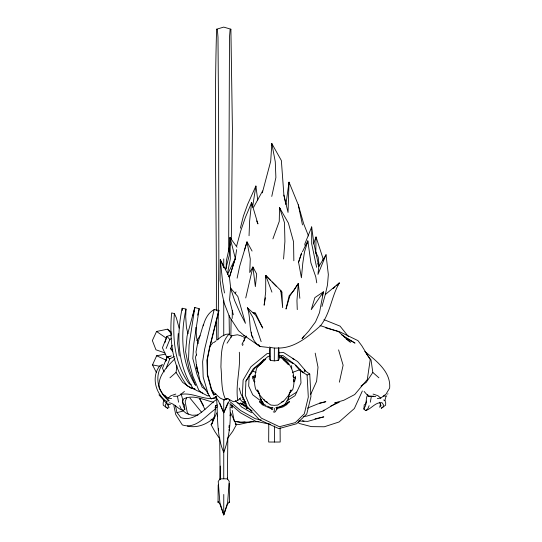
<?xml version="1.0" encoding="UTF-8"?>
<svg xmlns="http://www.w3.org/2000/svg" width="542" height="542" viewBox="0 0 542 542"><rect width="100%" height="100%" fill="white"/><g stroke="black" fill="none" stroke-linecap="round" stroke-linejoin="round"><path stroke-width="0.81" d="M182.207 310.532L182.207 308.256L186.008 309.082L185.703 316.697L186.414 327.598L187.966 333.655M274.286 408.201L274.286 411.148M228.656 251.725L229.49 37.283L230.113 29.519L230.892 29.207L232.416 128.996L231.326 239.754M231.136 319.177L230.845 335.952M223.771 494.473L223.744 514.9L219.998 504.345L218.135 501.58L218.053 502.515L218.175 485.002M280.776 290.485L282.687 307.666L281.881 292.111L280.776 290.485L265.749 275.465L265.688 291.752L264.137 305.227L265.35 297.788M268.785 423.485L268.676 442.028L280.187 442.028L280.099 427.699M274.299 360.87L274.36 348.086L270.234 347.402L270.404 360.437L274.299 360.87L278.168 360.437L279.293 358.797L278.744 347.835M227.816 438.573L227.396 479.595L227.376 477.909M239.307 352.232C240.824 368.445 235.282 384.454 237.742 400.477L233.453 401.737L227.613 398.709M232.213 318.459L232.301 310.322M231.881 406.629L231.888 405.606L229.862 404.989M220.323 466.073L220.127 479.602L219.7 437.733M315.79 253.297L316.027 236.942L322.944 258.297L323.1 260.682M230.892 29.207L223.744 27.1L216.597 29.207C213.839 123.034 216.786 216.861 216.346 310.708M218.04 339.245L218.839 259.313L218.622 122.831L217.992 37.283L217.376 29.519L216.597 29.207M278.168 360.437L278.446 348.052C295.078 348.072 308.628 336.162 320.464 325.83C330.478 313.168 331.345 296.664 339.319 282.931L325.315 294.509L321.955 306.528M226.109 269.001L226.353 260.817L230.086 244.076M249.049 235.736L249.632 220.94L251.583 202.613L257.945 223.921L256.63 220.912M195.079 388.987L193.474 388.851L187.261 385.863C171.421 365.186 169.47 337.991 171.631 312.917L174.368 313.581C172.552 337.727 174.165 363.865 189.3 383.878L191.421 384.834M269.774 346.86L269.279 358.797L270.404 360.437M236.996 247.172L230.052 237.538L229.293 255.289L225.662 269.279M269.787 356.257L268.175 356.365L253.263 368.77L245.933 381.08L245.316 395.321L249.679 405.714L261.461 418.2L279.401 426.717L295.336 422.611L304.319 413.797L308.31 397.076L307.084 375.017L301.115 371.134L303.188 372.781L305.431 370.626L297.592 361.514L283.554 352.49L278.602 352.828M247.863 407.909L246.61 408.316L246.739 405.775M311.542 229.408L311.677 226.922L304.767 244.13L305.187 245.709M184.524 406.825L184.646 404.881L183.359 404.136L182.308 401.033M228.981 427.875L229.137 425.416M178.271 333.567L177.613 343.452L179.267 355.986M254.95 381.805L253.954 381.649L252.789 378.038L252.911 376.331L255.668 375.687M307.666 243.189L307.842 240.851L302.436 251.793M283.574 259.008L284.916 241.447L284.489 222.694L279.536 207.633L279.252 221.393L272.904 238.88M216.583 398.241C217.986 416.419 216.36 435.24 223.744 452.502C228.954 438.241 231.095 422.848 229.984 407.706M230.553 288.114L234.625 300.519L240.262 313.269L245.458 323.337L237.816 296.44L230.553 288.114L229.571 299.868L233.304 314.794M380.559 403.804L379.705 407.306L381.06 405.646L379.454 402.239M215.459 408.146L214.937 413.465L213.48 420.314M385.992 396.487L384.908 400.416L385.708 402.814L385.613 405.186L381.229 408.282L383.262 406.879L383.39 404.644L382.069 402.706C375.403 401.852 371.521 408.831 365.721 410.572L363.967 409.196L364.075 408.153C367.591 404.386 364.888 398.702 367.855 394.678M203.25 325.877C204.829 319.407 208.087 312.842 214.198 309.55L218.765 310.451L209.388 348.14L206.969 360.139L207.342 374.895L211.509 390.321L213.69 395.084L215.953 393.878M285.891 204.578L289.028 182.153L298.263 204.808L303.71 223.866L308.513 235.994M169.964 377.794L176.042 372.435L176.983 365.762M255.655 187.647L255.885 186.035L247.667 204.273L243.358 216.19L240.35 228.216M218.29 430.477L218.555 428.695M236.63 249.577L235.316 258.419L229.429 277.267L230.777 288.778M252.531 207.281L255.885 186.035L257.735 199.991M195.079 384.407L189.077 369.17L185.601 351.704L187.065 336.128L194.815 307.538L199.205 308.703L193.779 343.845L192.81 358.553L196.956 374.163L202.098 387.157L206.021 389.922M370.322 402.184L371.406 396.236L373.729 396.188M227.45 273.615L230.33 258.839L230.052 237.538L235.316 258.419L227.484 274.523M230.045 415.829L230.628 412.868L236.366 424.745L232.769 431.303L227.267 438.763M237.105 278.168L239.639 266.359L246.989 241.834L252.071 251.054M214.198 309.55L204.68 349.007L202.633 361.67L203.175 377.069L208.108 393.729L211.156 398.953L216.78 396.459M271.759 196.414L275.892 177.546L275.275 161.74L271.827 143.583L281.366 160.54L283.893 195.093L285.729 203.792M339.367 382.185L343.12 365.22L338.587 349.888M217.62 404.989L215.594 405.606L215.059 407.997L217.498 406.879M182.207 308.256C176.353 334.976 177.43 364.847 192.986 388.302L196.719 390.558L202.783 393.031M325.315 294.509L327.503 284.848L328.344 274.57L326.033 254.733L318.818 266.542L317.944 274.415L326.033 254.733M186.008 309.082C180.262 334.577 181.387 362.937 195.716 385.579M192.979 315.322L194.815 307.538L189.097 344.8L188.548 359.583L192.85 376.046L198.792 390.206L201.929 392.909L207.762 395.924L209.307 395.707M363.967 409.196L364.217 404.881L365.498 404.136L366.548 401.033M245.736 297.964L252.904 266.969L256.678 274.015L255.35 286.603L252.904 266.969L249.747 272.538L250.282 258.947L246.989 241.834L244.334 250.689M197.606 315.159L199.205 308.703M285.153 403.729L287.822 400.152L289.848 392.401M262.328 192.844L270.702 161.211L271.827 143.583L271.962 145.222M295.37 376.331L295.492 378.038L294.563 381.649L293.622 381.805L293.493 379.624M255.519 376.27L255.221 377.442L252.789 378.038M236.712 245.75L240.587 231.326L245.377 217.437L251.583 202.613L251.942 205.12M242.626 345.6L243.073 344.082M243.968 341.04L244.638 338.764M203.44 324.319L197.403 344.522L196.001 351.921L196.495 355.152M322.246 295.79L323.452 291.792L314.855 297.633L311.237 309.645L323.452 291.792L319.489 312.7L315.539 321.867L308.893 330.837L302.002 338.655L303.974 335.979M165.798 361.277L166.95 357.49L171.319 355.843M228.277 276.264L229.429 277.267L235.567 257.477M223.744 514.9L227.626 502.502L229.246 481.391L227.457 478.837L223.744 478.803L220.066 478.85L218.236 481.411L219.856 502.502L223.744 514.9L227.484 504.345L229.347 501.574L229.578 502.515L229.212 483.498M235.309 400.721L237.633 403.065L242.362 404.23L242.769 402.957L244.862 402.462L241.807 401.29L239.686 398.709M316.745 282.809L315.79 276.908L310.918 262.856L307.842 240.851L304.462 252.111L302.788 263.195L301.413 277.768L298.561 262.22L301.548 252.924M164.904 342.652L166.97 336.379L171.685 334.834M163.955 400.416L163.149 402.814L163.244 405.186L167.627 408.282L169.158 407.306L167.803 405.646L168.44 404.285M298.561 262.22L301.352 253.981M186.543 397.869L185.154 401.778L187.356 412.855L188.42 414.115M313.5 244.035L316.027 236.942L316.149 238.622M196.373 354.753L195.479 357.11L196.204 362.828M166.17 368.201L169.775 358.919L174.158 356.487M287.958 399.169L288.534 397.699M182.329 402.225L183.697 398.858C193.555 394.197 203.765 400.071 213.507 402.232M227.857 402.665L223.744 412.774L218.521 401.087L215.513 396.541M166.123 348.492L169.829 339.441L171.225 338.709M369.136 405.694L367.774 408.824L365.721 410.572M242.362 404.23L243.033 402.726M156.279 372.354L152.512 364.895L156.645 355.755L165.208 354.204M310.722 394.352L316.603 381.311L318.012 367.205L315.193 353.14M362.347 390.985L354.339 408.546L339.041 421.988L324.306 426.771L311.365 426.629L299.482 423.512L298.114 422.604M171.353 332.178L167.485 329.184L156.57 331.474L152.349 340.539L155.954 349.8L164.931 352.923M216.854 412.868L211.123 424.745L214.713 431.303L219.666 438.763M172.546 351.223L170.52 348.635L172.2 345.254M241.962 344.265L246.271 336.02M253.656 207.166L262.599 190.94M231.014 337.314L231.847 335.877L227.051 343.194M338.039 285.099L339.319 282.931L336.209 285.756M276.345 409.495L277.429 408.201L275.289 411.805L274.286 412.225L273.29 411.805M235.16 293.276L236.061 291.874M250.932 373.018L249.157 375.782L248.683 386.073L252.735 394.806L263.27 402.781M196.854 340.593L200.086 335.681M229.822 399.786L223.744 412.774L219.944 403.444M276.447 409.684L277.429 408.201M366.101 353.452L371.053 359.922L372.815 372.435L366.216 382.388L361.006 386.046M166.787 402.706L165.466 404.644L165.601 406.879L167.627 408.282M212.728 422.394L211.123 424.745L212.261 423.505M245.933 381.08L254.733 368.269L260.763 363.912M264.042 359.292L256.664 368.275C254.882 375.132 253.385 382.652 255.831 389.522L259.327 393.614M387.638 394.169L387.97 393.756M210.174 346.06L213.257 342.354M261.996 362.347L259.936 364.793L265.682 359.197M216.231 397.103L215.228 398.275C203.684 400.314 192.783 392.394 181.597 394.291M289.245 393.614L292.741 389.522C295.885 378.98 293.358 366.5 284.53 359.292L279.354 357.246M289.34 401.751L286.569 404.772L283.026 406.906L276.854 408.593L275.946 407.428C281.074 408.248 285.221 404.163 289.34 401.751L285.905 404.088L278.818 407.164L276.799 407.205L276.854 408.593M217.945 311.352L219.056 310.261L209.679 347.95L207.261 359.949L207.633 374.705L211.8 390.132L213.982 394.894M290.038 391.033L291.176 389.928L288.425 395.565L283.879 400.877L277.728 405.057L274.286 405.348L270.844 405.057L264.699 400.877L260.146 395.565L257.396 389.928L258.29 391.175M215.513 408.953C205.709 415.775 195.716 429.535 182.322 424.914L175.743 414.596L173.847 405.484M303.655 416.507L306.989 416.066L323.059 410.985L324.102 410.016M333.1 288.581L334.963 286.887M216.041 399.827C205.879 407.327 195.093 422.414 180.913 417.645L176.977 412.611L175.378 405.389M174.829 358.851C167.024 366.704 157.539 375.924 159.206 388.058L162.783 394.068L168.122 398.119L170.865 395.735L175.798 394.075M237.742 400.477L240.858 397.801M214.598 417.123C207.322 424.264 197.491 428.268 187.288 426.127M214.029 342.449L215.94 340.932M217.213 339.922L221.664 336.379L225.994 334.292L229.117 334.048C220.614 342.673 221.36 355.708 220.912 366.975C222.071 377.74 220.831 389.305 225.506 399.332L228.196 398.627M184.436 391.453L179.666 395.247L177.458 396.236L173.501 396.277M169.26 402.774C174.829 403.573 177.891 409.176 183.142 410.572L184.897 409.196L184.483 407.476M377.307 398.546L380.735 398.119L386.073 394.068L389.651 388.058C391.073 371.663 375.992 360.667 364.732 351.372M288.94 397.029L296.759 392.049M286.677 400.985L295.024 395.68L300.986 383.011L300.349 370.897L295.397 365.369M323.059 410.985L337.144 402.584L339.163 402.299L330.769 406.046M224.361 399.935L226.881 398.688L224.361 399.935L220.486 398.268L213.738 392.428L211.163 389.081M281.298 402.252L283.378 401.202M243.588 337.951L246.644 336.507M307.307 408.16L317.856 403.912L325.844 401.676L319.367 403.126M292.585 372.354L300.146 369.597M307.084 375.017L309.753 374.075L310.952 396.568L306.779 413.939L296.65 423.742L278.852 428.62L259.543 419.854L246.969 406.541L242.355 395.436L243.114 380.091L250.939 366.771L267.05 353.621L269.53 353.452M241.989 336.555L244.801 335.573M192.654 387.821L191.116 388.329L182.64 382.388L176.042 372.435M176.977 412.611L183.345 411.019L186.543 413.526L192.031 415.24L197.959 415.036M315.004 418.844L323.811 416.859L307.7 421.391L298.547 420.998M253.31 421.317L239.483 424.406L236.136 424.345M213.399 420.944L212.918 421.039L212.681 419.576M279.177 357.043L280.817 356.744L283.073 357.734M169.829 339.441L166.97 336.379L162.424 347.788L166.685 356.873L169.992 356.284M168.569 357.205L166.95 357.49L162.492 368.242L164.179 371.893M230.797 335.904L237.437 334.76L241.705 335.993M169.016 400.802C157.797 392.591 153.921 376.04 162.505 364.529L159.7 365.911C151.13 376.968 155.5 393.37 166.252 401.283L169.016 400.802L162.614 393.858M337.144 402.584L334.732 402.909L343.811 400.26L354.725 394.535L367.32 379.515L370.22 359.597L361.731 345.661L357.957 340.627L339.367 331.623L325.823 327.91M383.275 396.053L386.758 395.978M234.774 421.378L241.298 422.36L240.899 422.313L245.052 421.933M260.851 401.757L262.457 401.622M278.683 355.66L282.728 355.389L295.736 365.112L303.188 372.781M158.962 394.827L167.431 404.508L170.432 404.4M240.899 422.313L259.008 421.642M242.349 399.203L243.934 399.163M196.238 368.336L197.606 368.296M243.975 401.371L245.458 401.351M274.36 348.086L278.446 348.052M166.685 356.873L168.366 356.907M371.406 396.236L368.221 396.141L364.136 391.453M375.742 396.615L368.221 396.141L367.469 394.651M254.279 313.039L255.478 313.14L262.748 328.073L255.682 315.193L247.355 307.754C252.03 320.559 246.671 337.951 259.997 346.487L268.642 347.463M164.138 395.897L165.588 396.053M168.122 398.119L171.557 398.546M234.49 421.358L241.298 422.36M253.087 312.687L255.478 313.14M302.422 420.802L304.035 421.107M152.512 364.895L159.965 366.338M261.115 419.948L255.363 418.756L240.526 410.49L230.336 401.934M270.505 424.339L255.743 421.283L240.35 412.733L229.801 403.472M241.325 404.122L246.129 405.328M246.102 404.068L243.317 402.584M246.712 405.958L242.965 404.928L240.546 402.841M243.927 402.584L246.163 403.214M293.358 377.442L295.492 378.038M320.01 325.518L338.554 331.684L350.43 342.212L345.952 338.73M192.322 388.228L194.524 388.96M373.065 394.075L377.998 395.735L380.735 398.119M383.634 399.976L384.908 400.416M252.206 370.979L255.993 372.354M323.933 319.631L340.058 326.135L348.472 336.602M292.761 358.79L294.299 359.407M170.52 348.635L172.796 349.563M267.47 402.164L265.201 401.202L263.954 399.318M229.984 406.879L232.423 407.997L231.888 405.606M156.645 355.755L166.367 360.281M266.075 405.477L259.523 401.751L262.294 404.772L270.417 408.377L272.003 408.593L272.917 407.428L270.634 407.625L267.592 406.195M304.211 369.942L305.431 370.626M251.617 412.774L241.536 406.961L237.769 402.706M343.743 336.575L345.159 337.388M346.568 338.208L355.03 343.113L341.758 334.915M281.386 356.609L293.195 363.675M252.111 410.822L243.588 405.667L241.962 403.851M211.021 419.135L213.074 420.47M259.523 401.751L262.951 404.088M156.57 331.474L166.638 338.425M304.286 370.098L309.753 374.075M167.525 357.124L169.775 358.919M372.815 372.435L378.892 377.794M265.858 277.944L265.749 275.465L270.356 280.221M272.091 282.003L276.122 286.169M280.729 290.925L281.881 292.111M235.221 423.505L236.366 424.745L235.56 423.566M167.485 329.184L171.645 333.987M272.226 409.495L271.149 408.201L272.131 409.684M261.678 399.827L260.296 398.14L258.798 392.537M189.964 398.045L201.732 412.482M183.142 410.572L181.082 408.824L179.72 405.694M253.08 337.463L251.596 335.532L251.332 332.165M258.514 344.556L259.997 346.487L244.205 335.559L238.588 330.796L229.483 316.704L224.131 303.005L221.509 290.742L220.045 280.099L220.289 259.652L229.429 277.267M208.108 393.729L200.194 381.446L196.116 363.458M247.355 307.754L252.945 317.49L261.142 341.636M198.806 373.743L197.241 370.992L196.414 364.461M199.47 398.234L203.467 405.552M252.911 376.331L253.514 377.456M245.553 403.214L240.763 393.587L239.259 388.072M199.381 398.275L204.951 409.447M263.27 404.23L260.296 398.14L260.614 399.169M315.254 251.149L318.195 257.206L319.103 265.539M184.897 409.196C181.604 404.583 183.846 398.607 180.696 393.993M174.368 313.581L176.36 317.89L179.117 328.106M223.873 267.823L220.289 259.652L222.593 281.711L224.469 292.958M265.749 275.465L271.935 292.145M166.252 401.283L167.431 404.508M280.627 210.682L279.536 207.633L288.378 223.033L293.568 241.861L293.845 260.777M317.802 263.548L318.818 266.542L313.764 242.714L311.677 226.922L311.704 243.805L316.616 267.287M292.904 375.687L293.208 376.853M198.081 343.669L196.495 337.266L195.94 327.314M283.893 195.093L288.032 212.43L289.028 182.153L289.347 183.758M234.178 421.059L232.254 410.423M245.966 405.423L246.61 408.316M298.263 204.808L302.477 224.93M230.052 237.538L230.384 239.124M217.295 415.084L217.579 416.568M177.458 396.236L178.542 402.184M229.015 429.291L229.191 430.477M299.848 298.303L298.324 283.405L289.841 295.993L286.007 309.042L289.157 295.742L293.947 290.431L298.324 283.405L296.948 300.573L297.267 309.624M168.298 403.804L168.42 405.213M291.61 365.599L291.704 368.723M216.739 340.132L216.36 320.857M229.374 335.01L229.097 315.579M215.594 405.606L215.601 406.629M274.428 426.012L274.428 442.028M223.738 258.88L223.738 267.348M223.744 300.376L223.744 335.783M223.744 399.359L223.744 478.803M286.576 362.347L282.89 359.197L288.642 364.793L286.576 362.347"/></g></svg>
